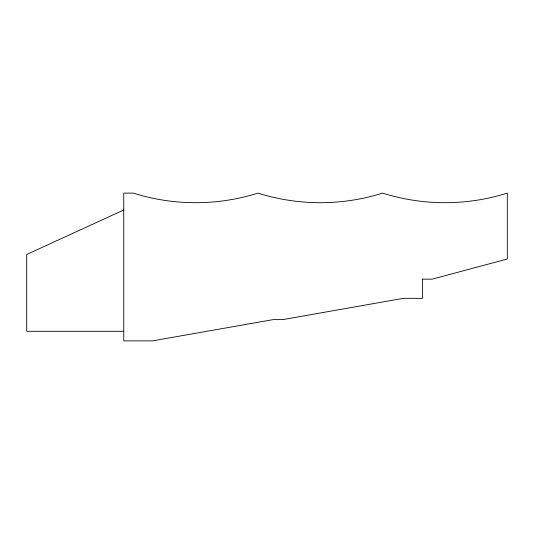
<?xml version="1.0" encoding="UTF-8"?>
<svg xmlns="http://www.w3.org/2000/svg" width="534" height="534" viewBox="0 0 534 534"><rect width="100%" height="100%" fill="white"/><g stroke="black" fill="none" stroke-linecap="round" stroke-linejoin="round"><path stroke-width="0.8" d="M123.741 209.996L26.7 254.484L26.7 331.294L123.741 331.294M422.154 279.155L432.16 279.155L507.3 259.023L507.3 193.114A207.359 207.359 0 0 1 382.644 193.114A207.359 207.359 0 0 1 257.989 193.114A207.359 207.359 0 0 1 133.326 193.114L123.741 193.114L123.741 340.886L152.51 340.886L273.154 319.612L282.746 319.612L403.397 298.332L422.574 298.332L422.574 279.155"/></g></svg>
